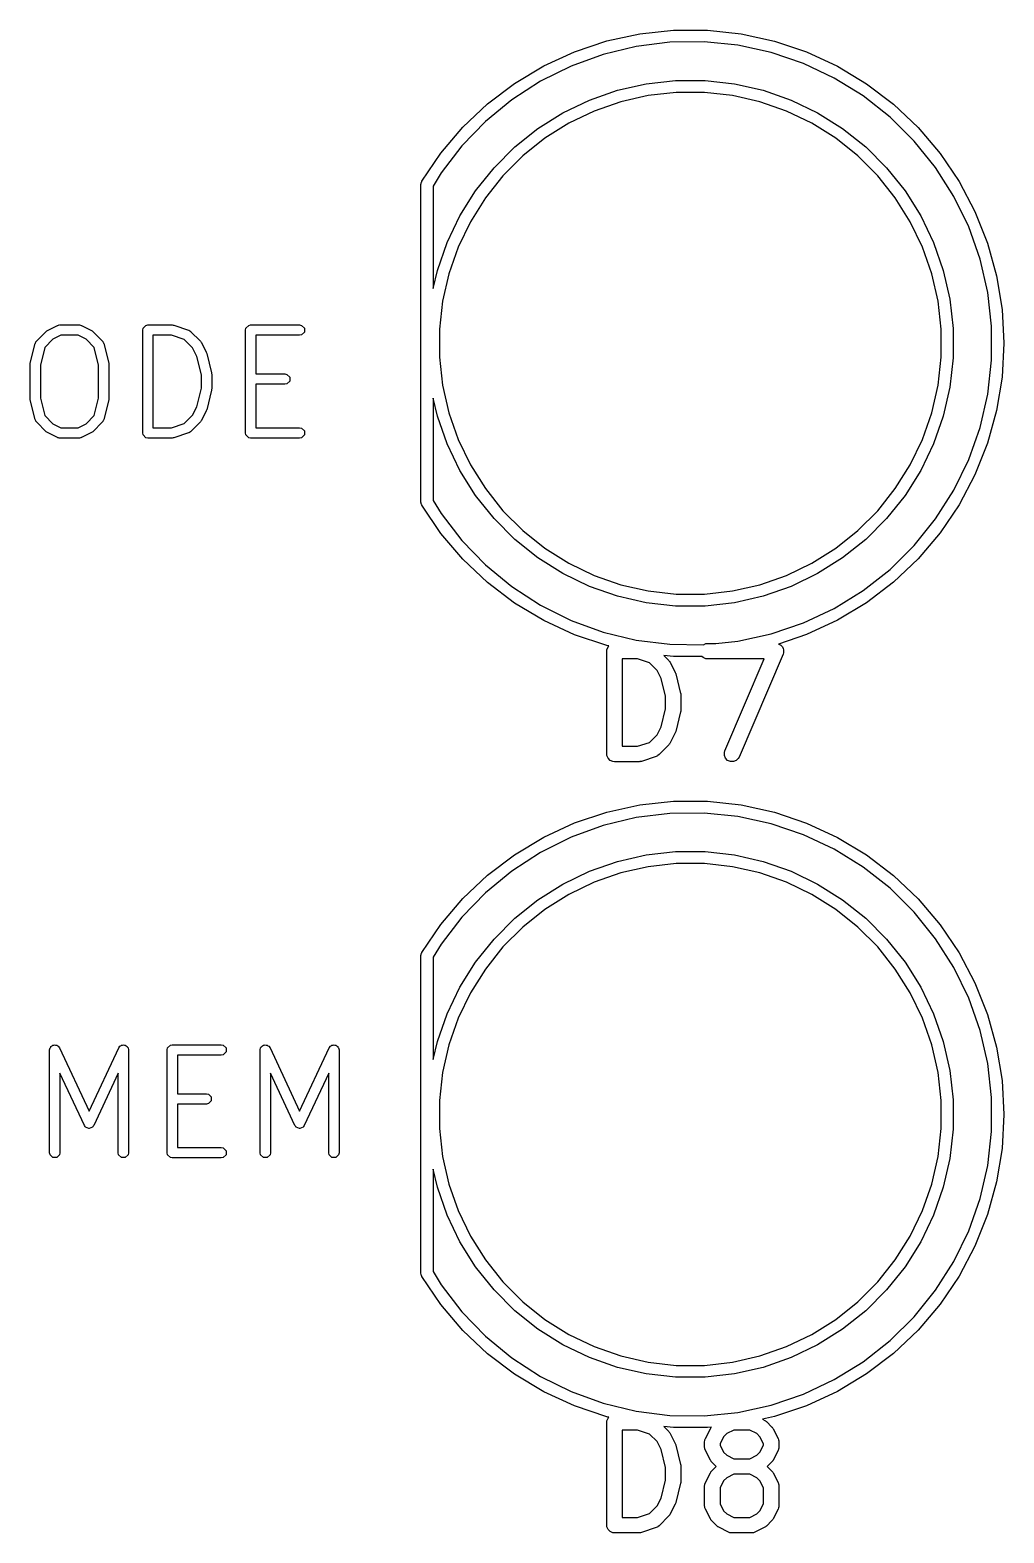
# Model space of a CAD drawing. Header units: millimetres. Extents: x 4 to 152, y 19 to 149.
# Drawn here: x 109.35 to 118.82, y 125.68 to 140.3 of the extents above; entities that cross this region are included whole.
import ezdxf

# ---------------------------------------------------------------- set-up
doc = ezdxf.new("R2010")
doc.units = ezdxf.units.MM
doc.layers.add('F.Silkscreen', color=41, linetype='CONTINUOUS', true_color=0xf2eda1)

msp = doc.modelspace()

# ---------------------------------------------------------------- linework, layer by layer
at = {"layer": 'F.Silkscreen', "linetype": 'CONTINUOUS'}
for p, q in [((114.643837, 140.084477), (114.956741, 140.189577)), ((114.956741, 140.189577), (115.279169, 140.260247)), ((115.57213, 140.177939), (115.243284, 140.136962)), ((115.279169, 140.260247), (115.607347, 140.29566)), ((115.9035, 140.181579), (115.57213, 140.177939)), ((115.607347, 140.29566), (115.93743, 140.295401)), ((116.233167, 140.147836), (115.9035, 140.181579)), ((115.93743, 140.295401), (116.265551, 140.259473)), ((116.265551, 140.259473), (116.587869, 140.188297)), ((116.587869, 140.188297), (116.900607, 140.082707)), ((114.344124, 139.946178), (114.643837, 140.084477)), ((114.921154, 140.05917), (114.609849, 139.945557)), ((115.243284, 140.136962), (114.921154, 140.05917)), ((116.556928, 140.07714), (116.233167, 140.147836)), ((116.870654, 139.970393), (116.556928, 140.07714)), ((116.900607, 140.082707), (117.200103, 139.943939)), ((114.061111, 139.776301), (114.344124, 139.946178)), ((114.609849, 139.945557), (114.313338, 139.79757)), ((117.170345, 139.828956), (116.870654, 139.970393)), ((117.200103, 139.943939), (117.482849, 139.773618)), ((113.798113, 139.576835), (114.061111, 139.776301)), ((114.313338, 139.79757), (114.035402, 139.617097)), ((115.061301, 139.709948), (115.341184, 139.77383)), ((115.341184, 139.77383), (115.62646, 139.805973)), ((115.62646, 139.805973), (115.91354, 139.805973)), ((115.91354, 139.805973), (116.198816, 139.77383)), ((116.198816, 139.77383), (116.478699, 139.709948)), ((117.452179, 139.654632), (117.170345, 139.828956)), ((117.482849, 139.773618), (117.745534, 139.57374)), ((114.035402, 139.617097), (113.779585, 139.406438)), ((114.53168, 139.490572), (114.79033, 139.615132)), ((114.79033, 139.615132), (115.061301, 139.709948)), ((115.093457, 139.598333), (114.834781, 139.507818)), ((115.360641, 139.659316), (115.093457, 139.598333)), ((115.632973, 139.69), (115.360641, 139.659316)), ((115.907027, 139.69), (115.632973, 139.69)), ((116.179359, 139.659316), (115.907027, 139.69)), ((116.446543, 139.598333), (116.179359, 139.659316)), ((116.705219, 139.507818), (116.446543, 139.598333)), ((116.478699, 139.709948), (116.74967, 139.615132)), ((116.74967, 139.615132), (117.00832, 139.490572)), ((117.712561, 139.449644), (117.452179, 139.654632)), ((113.558211, 139.350116), (113.798113, 139.576835)), ((114.288601, 139.337836), (114.53168, 139.490572)), ((114.834781, 139.507818), (114.587866, 139.38891)), ((116.952134, 139.38891), (116.705219, 139.507818)), ((117.00832, 139.490572), (117.251399, 139.337836)), ((117.948173, 139.216607), (117.712561, 139.449644)), ((117.745534, 139.57374), (117.98508, 139.346645)), ((113.344214, 139.0988), (113.558211, 139.350116)), ((113.779585, 139.406438), (113.54915, 139.168281)), ((114.064153, 139.158844), (114.288601, 139.337836)), ((114.587866, 139.38891), (114.355817, 139.243104)), ((117.184183, 139.243104), (116.952134, 139.38891)), ((117.251399, 139.337836), (117.475847, 139.158844)), ((117.98508, 139.346645), (118.198683, 139.094993)), ((113.54915, 139.168281), (113.347035, 138.905663)), ((113.861156, 138.955847), (114.064153, 139.158844)), ((114.355817, 139.243104), (114.141552, 139.072234)), ((117.398448, 139.072234), (117.184183, 139.243104)), ((117.475847, 139.158844), (117.678844, 138.955847)), ((118.156008, 138.958492), (117.948173, 139.216607)), ((113.158629, 138.82583), (113.344214, 139.0988)), ((114.141552, 139.072234), (113.947766, 138.878448)), ((117.592234, 138.878448), (117.398448, 139.072234)), ((118.198683, 139.094993), (118.38384, 138.821733)), ((113.347035, 138.905663), (113.27, 138.778117)), ((113.682164, 138.731399), (113.861156, 138.955847)), ((113.947766, 138.878448), (113.776896, 138.664183)), ((117.763104, 138.664183), (117.592234, 138.878448)), ((117.678844, 138.955847), (117.857836, 138.731399)), ((118.333417, 138.67859), (118.156008, 138.958492)), ((113.15, 138.795), (113.154567, 138.817961)), ((113.15, 135.705), (113.15, 138.795)), ((113.154567, 138.817961), (113.157473, 138.820868)), ((113.157473, 138.820868), (113.158629, 138.82583)), ((113.27, 138.778117), (113.27, 137.783222)), ((113.529428, 138.48832), (113.682164, 138.731399)), ((117.857836, 138.731399), (118.010572, 138.48832)), ((118.38384, 138.821733), (118.538382, 138.530063)), ((113.776896, 138.664183), (113.63109, 138.432134)), ((117.90891, 138.432134), (117.763104, 138.664183)), ((118.478138, 138.380471), (118.333417, 138.67859)), ((113.404868, 138.22967), (113.529428, 138.48832)), ((113.63109, 138.432134), (113.512182, 138.185219)), ((118.027818, 138.185219), (117.90891, 138.432134)), ((118.010572, 138.48832), (118.135132, 138.22967)), ((118.538382, 138.530063), (118.6605, 138.223401)), ((118.588325, 138.067936), (118.478138, 138.380471)), ((113.310052, 137.958699), (113.404868, 138.22967)), ((113.512182, 138.185219), (113.421667, 137.926543)), ((118.118333, 137.926543), (118.027818, 138.185219)), ((118.135132, 138.22967), (118.229948, 137.958699)), ((118.6605, 138.223401), (118.748764, 137.905338)), ((118.662573, 137.744971), (118.588325, 138.067936)), ((113.27, 137.783222), (113.310052, 137.958699)), ((113.421667, 137.926543), (113.360684, 137.659359)), ((118.179316, 137.659359), (118.118333, 137.926543)), ((118.229948, 137.958699), (118.29383, 137.678816)), ((118.748764, 137.905338), (118.802139, 137.579599)), ((118.29383, 137.678816), (118.325973, 137.39354)), ((118.699936, 137.415695), (118.662573, 137.744971)), ((113.360684, 137.659359), (113.33, 137.387027)), ((118.21, 137.387027), (118.179316, 137.659359)), ((118.802139, 137.579599), (118.82, 137.25)), ((109.519618, 137.374683), (109.614856, 137.422302)), ((109.614856, 137.422302), (109.617271, 137.422964)), ((109.617271, 137.422964), (109.618083, 137.423775)), ((109.618083, 137.423775), (109.625944, 137.425339)), ((109.625944, 137.425339), (109.633672, 137.427455)), ((109.633672, 137.427455), (109.63476, 137.427093)), ((109.63476, 137.427093), (109.637217, 137.427581)), ((109.637217, 137.427581), (109.827693, 137.427581)), ((109.827693, 137.427581), (109.830149, 137.427093)), ((109.830149, 137.427093), (109.831238, 137.427455)), ((109.831238, 137.427455), (109.838965, 137.425339)), ((109.838965, 137.425339), (109.846827, 137.423775)), ((109.846827, 137.423775), (109.847638, 137.422964)), ((109.847638, 137.422964), (109.850054, 137.422302)), ((109.850054, 137.422302), (109.945291, 137.374684)), ((110.44436, 137.377581), (110.448166, 137.396715)), ((110.448166, 137.396715), (110.475226, 137.423775)), ((110.475226, 137.423775), (110.49436, 137.427581)), ((110.49436, 137.427581), (110.732455, 137.427581)), ((110.732455, 137.427581), (110.740317, 137.426018)), ((110.740317, 137.426018), (110.748266, 137.425015)), ((110.748266, 137.425015), (110.891123, 137.377396)), ((111.44436, 137.377581), (111.448166, 137.396715)), ((111.448166, 137.396715), (111.475226, 137.423775)), ((111.475226, 137.423775), (111.49436, 137.427581)), ((111.49436, 137.427581), (111.97055, 137.427581)), ((111.97055, 137.427581), (111.989684, 137.423775)), ((111.989684, 137.423775), (112.016744, 137.396715)), ((112.016744, 137.396715), (112.016744, 137.358447)), ((113.33, 137.387027), (113.33, 137.112973)), ((118.21, 137.112973), (118.21, 137.387027)), ((118.325973, 137.39354), (118.325973, 137.10646)), ((118.7, 137.25), (118.699936, 137.415695)), ((109.350615, 137.056375), (109.398234, 137.246851)), ((109.398234, 137.246851), (109.400547, 137.251748)), ((109.400547, 137.253858), (109.40395, 137.258952)), ((109.400547, 137.251748), (109.400547, 137.253858)), ((109.40395, 137.258952), (109.406567, 137.26449)), ((109.406567, 137.26449), (109.408377, 137.265577)), ((109.408377, 137.265577), (109.411386, 137.270079)), ((109.411386, 137.270079), (109.506624, 137.365317)), ((109.571595, 137.288869), (109.491889, 137.209163)), ((109.506624, 137.365317), (109.513283, 137.369768)), ((109.513283, 137.369768), (109.519618, 137.374683)), ((109.649021, 137.327581), (109.571595, 137.288869)), ((109.81589, 137.327581), (109.649021, 137.327581)), ((109.893314, 137.288869), (109.81589, 137.327581)), ((109.97302, 137.209163), (109.893314, 137.288869)), ((109.945291, 137.374684), (109.951624, 137.369769)), ((109.951624, 137.369769), (109.958286, 137.365317)), ((109.958286, 137.365317), (110.053524, 137.270079)), ((110.053524, 137.270079), (110.056532, 137.265577)), ((110.056532, 137.265577), (110.058343, 137.26449)), ((110.058343, 137.26449), (110.060959, 137.258952)), ((110.060959, 137.258952), (110.064363, 137.253858)), ((110.064363, 137.253858), (110.064363, 137.251748)), ((110.064363, 137.251748), (110.066676, 137.246851)), ((110.066676, 137.246851), (110.114295, 137.056375)), ((110.44436, 136.377581), (110.44436, 137.377581)), ((110.724342, 137.327581), (110.54436, 137.327581)), ((110.54436, 137.327581), (110.54436, 136.427581)), ((110.848303, 137.286261), (110.724342, 137.327581)), ((110.929456, 137.205108), (110.848303, 137.286261)), ((110.891123, 137.377396), (110.893298, 137.376156)), ((110.893298, 137.376156), (110.894446, 137.376156)), ((110.894446, 137.376156), (110.90111, 137.371703)), ((110.90111, 137.371703), (110.908071, 137.367735)), ((110.908071, 137.367735), (110.908584, 137.366709)), ((110.908584, 137.366709), (110.910667, 137.365317)), ((110.910667, 137.365317), (111.005905, 137.270079)), ((111.005905, 137.270079), (111.010355, 137.26342)), ((111.010355, 137.26342), (111.015271, 137.257085)), ((111.015271, 137.257085), (111.06289, 137.161847)), ((111.44436, 136.377581), (111.44436, 137.377581)), ((111.97055, 137.327581), (111.54436, 137.327581)), ((111.54436, 137.327581), (111.54436, 136.951391)), ((111.989684, 137.331387), (111.97055, 137.327581)), ((112.016744, 137.358447), (111.989684, 137.331387)), ((118.699936, 137.084305), (118.7, 137.25)), ((118.82, 137.25), (118.802139, 136.920401)), ((109.491889, 137.209163), (109.449122, 137.038093)), ((110.015788, 137.038093), (109.97302, 137.209163)), ((110.970993, 137.122034), (110.929456, 137.205108)), ((111.015788, 136.942855), (110.970993, 137.122034)), ((111.06289, 137.161847), (111.064336, 137.156566)), ((111.064336, 137.156566), (111.066676, 137.151613)), ((111.066676, 137.151613), (111.114295, 136.961137)), ((113.33, 137.112973), (113.360684, 136.840641)), ((118.179316, 136.840641), (118.21, 137.112973)), ((118.325973, 137.10646), (118.29383, 136.821184)), ((109.349122, 137.044248), (109.350317, 137.050258)), ((109.349122, 136.710915), (109.349122, 137.044248)), ((109.350317, 137.050258), (109.350615, 137.056375)), ((109.449122, 137.038093), (109.449122, 136.71707)), ((110.015788, 136.71707), (110.015788, 137.038093)), ((110.114295, 137.056375), (110.114592, 137.050258)), ((110.114592, 137.050258), (110.115788, 137.044248)), ((110.115788, 137.044248), (110.115788, 136.710915)), ((111.114295, 136.961137), (111.114592, 136.95502)), ((111.114592, 136.95502), (111.115788, 136.94901)), ((111.115788, 136.94901), (111.115788, 136.806153)), ((111.54436, 136.951391), (111.827693, 136.951391)), ((111.827693, 136.951391), (111.846827, 136.947585)), ((111.846827, 136.947585), (111.873887, 136.920525)), ((118.662573, 136.755029), (118.699936, 137.084305)), ((110.970993, 136.63313), (111.015788, 136.812308)), ((111.015788, 136.812308), (111.015788, 136.942855)), ((111.115788, 136.806153), (111.114592, 136.800144)), ((111.827693, 136.851391), (111.54436, 136.851391)), ((111.54436, 136.851391), (111.54436, 136.427581)), ((111.846827, 136.855197), (111.827693, 136.851391)), ((111.873887, 136.882257), (111.846827, 136.855197)), ((111.873887, 136.920525), (111.873887, 136.882257)), ((113.360684, 136.840641), (113.421667, 136.573457)), ((118.118333, 136.573457), (118.179316, 136.840641)), ((118.29383, 136.821184), (118.229948, 136.541301)), ((118.802139, 136.920401), (118.748764, 136.594662)), ((109.350317, 136.704906), (109.349122, 136.710915)), ((109.350615, 136.698788), (109.350317, 136.704906)), ((109.398234, 136.508312), (109.350615, 136.698788)), ((109.449122, 136.71707), (109.491889, 136.546002)), ((109.97302, 136.546001), (110.015788, 136.71707)), ((110.114295, 136.698788), (110.066676, 136.508312)), ((110.114592, 136.704906), (110.114295, 136.698788)), ((110.115788, 136.710915), (110.114592, 136.704906)), ((111.114295, 136.794026), (111.066676, 136.60355)), ((111.114592, 136.800144), (111.114295, 136.794026)), ((113.310052, 136.541301), (113.27, 136.716779)), ((113.27, 136.716779), (113.27, 135.721884)), ((118.588325, 136.432064), (118.662573, 136.755029)), ((109.491889, 136.546002), (109.571598, 136.466293)), ((109.893312, 136.466292), (109.97302, 136.546001)), ((110.848302, 136.468902), (110.929456, 136.550056)), ((110.929456, 136.550056), (110.970993, 136.63313)), ((111.06289, 136.593316), (111.015271, 136.498078)), ((111.064336, 136.598598), (111.06289, 136.593316)), ((111.066676, 136.60355), (111.064336, 136.598598)), ((113.404868, 136.27033), (113.310052, 136.541301)), ((113.421667, 136.573457), (113.512182, 136.314781)), ((118.027818, 136.314781), (118.118333, 136.573457)), ((118.229948, 136.541301), (118.135132, 136.27033)), ((118.748764, 136.594662), (118.6605, 136.276599)), ((109.400547, 136.503416), (109.398234, 136.508312)), ((109.400547, 136.501305), (109.400547, 136.503416)), ((109.403951, 136.49621), (109.400547, 136.501305)), ((109.406567, 136.490673), (109.403951, 136.49621)), ((109.408375, 136.489588), (109.406567, 136.490673)), ((109.411385, 136.485084), (109.408375, 136.489588)), ((109.506624, 136.389845), (109.411385, 136.485084)), ((109.513283, 136.385395), (109.506624, 136.389845)), ((109.519618, 136.380479), (109.513283, 136.385395)), ((109.614856, 136.33286), (109.519618, 136.380479)), ((109.571598, 136.466293), (109.649021, 136.427581)), ((109.649021, 136.427581), (109.81589, 136.427581)), ((109.81589, 136.427581), (109.893312, 136.466292)), ((109.945291, 136.380478), (109.850054, 136.33286)), ((109.951618, 136.385389), (109.945291, 136.380478)), ((109.958287, 136.389845), (109.951618, 136.385389)), ((110.053525, 136.485084), (109.958287, 136.389845)), ((110.056534, 136.489588), (110.053525, 136.485084)), ((110.058343, 136.490673), (110.056534, 136.489588)), ((110.060958, 136.49621), (110.058343, 136.490673)), ((110.064363, 136.501305), (110.060958, 136.49621)), ((110.066676, 136.508312), (110.064363, 136.503416)), ((110.064363, 136.503416), (110.064363, 136.501305)), ((110.448166, 136.358447), (110.44436, 136.377581)), ((110.54436, 136.427581), (110.724342, 136.427581)), ((110.724342, 136.427581), (110.848302, 136.468902)), ((110.891123, 136.377766), (110.748266, 136.330147)), ((110.893298, 136.379006), (110.891123, 136.377766)), ((110.894447, 136.379006), (110.893298, 136.379006)), ((110.901117, 136.383464), (110.894447, 136.379006)), ((110.908071, 136.387427), (110.901117, 136.383464)), ((110.908583, 136.388453), (110.908071, 136.387427)), ((110.910668, 136.389845), (110.908583, 136.388453)), ((111.005906, 136.485084), (110.910668, 136.389845)), ((111.010359, 136.49175), (111.005906, 136.485084)), ((111.015271, 136.498078), (111.010359, 136.49175)), ((111.448166, 136.358447), (111.44436, 136.377581)), ((111.54436, 136.427581), (111.97055, 136.427581)), ((111.97055, 136.427581), (111.989684, 136.423775)), ((111.989684, 136.423775), (112.016744, 136.396715)), ((112.016744, 136.396715), (112.016744, 136.358447)), ((118.478138, 136.119529), (118.588325, 136.432064)), ((109.617271, 136.332199), (109.614856, 136.33286)), ((109.618083, 136.331387), (109.617271, 136.332199)), ((109.625944, 136.329824), (109.618083, 136.331387)), ((109.633672, 136.327707), (109.625944, 136.329824)), ((109.63476, 136.32807), (109.633672, 136.327707)), ((109.637217, 136.327581), (109.63476, 136.32807)), ((109.827693, 136.327581), (109.637217, 136.327581)), ((109.830149, 136.32807), (109.827693, 136.327581)), ((109.831238, 136.327707), (109.830149, 136.32807)), ((109.838965, 136.329824), (109.831238, 136.327707)), ((109.846827, 136.331387), (109.838965, 136.329824)), ((109.847638, 136.332199), (109.846827, 136.331387)), ((109.850054, 136.33286), (109.847638, 136.332199)), ((110.475226, 136.331387), (110.448166, 136.358447)), ((110.49436, 136.327581), (110.475226, 136.331387)), ((110.732455, 136.327581), (110.49436, 136.327581)), ((110.740317, 136.329145), (110.732455, 136.327581)), ((110.748266, 136.330147), (110.740317, 136.329145)), ((111.475226, 136.331387), (111.448166, 136.358447)), ((111.49436, 136.327581), (111.475226, 136.331387)), ((111.97055, 136.327581), (111.49436, 136.327581)), ((111.989684, 136.331387), (111.97055, 136.327581)), ((112.016744, 136.358447), (111.989684, 136.331387)), ((113.529428, 136.01168), (113.404868, 136.27033)), ((113.512182, 136.314781), (113.63109, 136.067866)), ((117.90891, 136.067866), (118.027818, 136.314781)), ((118.135132, 136.27033), (118.010572, 136.01168)), ((118.6605, 136.276599), (118.538382, 135.969937)), ((118.333417, 135.82141), (118.478138, 136.119529)), ((113.682164, 135.768601), (113.529428, 136.01168)), ((113.63109, 136.067866), (113.776896, 135.835817)), ((117.763104, 135.835817), (117.90891, 136.067866)), ((118.010572, 136.01168), (117.857836, 135.768601)), ((118.538382, 135.969937), (118.38384, 135.678267)), ((113.776896, 135.835817), (113.947766, 135.621552)), ((117.592234, 135.621552), (117.763104, 135.835817)), ((118.156008, 135.541508), (118.333417, 135.82141)), ((113.154567, 135.682039), (113.15, 135.705)), ((113.157473, 135.679133), (113.154567, 135.682039)), ((113.158629, 135.67417), (113.157473, 135.679133)), ((113.344214, 135.4012), (113.158629, 135.67417)), ((113.27, 135.721884), (113.347035, 135.594337)), ((113.861156, 135.544153), (113.682164, 135.768601)), ((117.857836, 135.768601), (117.678844, 135.544153)), ((118.38384, 135.678267), (118.198683, 135.405007)), ((113.347035, 135.594337), (113.54915, 135.331719)), ((114.064153, 135.341156), (113.861156, 135.544153)), ((113.947766, 135.621552), (114.141552, 135.427766)), ((117.398448, 135.427766), (117.592234, 135.621552)), ((117.678844, 135.544153), (117.475847, 135.341156)), ((117.948173, 135.283393), (118.156008, 135.541508)), ((113.558211, 135.149884), (113.344214, 135.4012)), ((114.288601, 135.162164), (114.064153, 135.341156)), ((114.141552, 135.427766), (114.355817, 135.256896)), ((117.184183, 135.256896), (117.398448, 135.427766)), ((117.475847, 135.341156), (117.251399, 135.162164)), ((118.198683, 135.405007), (117.98508, 135.153355)), ((113.54915, 135.331719), (113.779585, 135.093562)), ((114.355817, 135.256896), (114.587866, 135.11109)), ((116.952134, 135.11109), (117.184183, 135.256896)), ((117.712561, 135.050356), (117.948173, 135.283393)), ((113.798113, 134.923165), (113.558211, 135.149884)), ((113.779585, 135.093562), (114.035402, 134.882903)), ((114.53168, 135.009428), (114.288601, 135.162164)), ((114.587866, 135.11109), (114.834781, 134.992182)), ((116.705219, 134.992182), (116.952134, 135.11109)), ((117.251399, 135.162164), (117.00832, 135.009428)), ((117.452179, 134.845368), (117.712561, 135.050356)), ((117.98508, 135.153355), (117.745534, 134.92626)), ((114.061111, 134.723699), (113.798113, 134.923165)), ((114.79033, 134.884868), (114.53168, 135.009428)), ((114.834781, 134.992182), (115.093457, 134.901667)), ((115.093457, 134.901667), (115.360641, 134.840684)), ((116.179359, 134.840684), (116.446543, 134.901667)), ((116.446543, 134.901667), (116.705219, 134.992182)), ((117.00832, 135.009428), (116.74967, 134.884868)), ((117.745534, 134.92626), (117.482849, 134.726382)), ((114.035402, 134.882903), (114.313338, 134.70243)), ((115.061301, 134.790052), (114.79033, 134.884868)), ((115.341184, 134.72617), (115.061301, 134.790052)), ((115.360641, 134.840684), (115.632973, 134.81)), ((115.632973, 134.81), (115.907027, 134.81)), ((115.907027, 134.81), (116.179359, 134.840684)), ((116.478699, 134.790052), (116.198816, 134.72617)), ((116.74967, 134.884868), (116.478699, 134.790052)), ((117.170345, 134.671044), (117.452179, 134.845368)), ((114.344124, 134.553822), (114.061111, 134.723699)), ((114.313338, 134.70243), (114.609849, 134.554443)), ((115.62646, 134.694027), (115.341184, 134.72617)), ((115.91354, 134.694027), (115.62646, 134.694027)), ((116.198816, 134.72617), (115.91354, 134.694027)), ((116.870654, 134.529607), (117.170345, 134.671044)), ((117.482849, 134.726382), (117.200103, 134.556061)), ((114.643837, 134.415523), (114.344124, 134.553822)), ((114.609849, 134.554443), (114.921154, 134.44083)), ((116.556928, 134.42286), (116.870654, 134.529607)), ((117.200103, 134.556061), (116.900607, 134.417293)), ((114.956741, 134.310423), (114.643837, 134.415523)), ((114.921154, 134.44083), (115.243284, 134.363038)), ((115.243284, 134.363038), (115.57213, 134.322061)), ((115.57213, 134.322061), (115.897288, 134.31849)), ((115.897288, 134.31849), (115.922035, 134.32874)), ((115.922035, 134.32874), (115.936667, 134.330181)), ((115.936667, 134.330181), (116.018394, 134.330181)), ((116.018394, 134.330181), (116.233167, 134.352164)), ((116.233167, 134.352164), (116.556928, 134.42286)), ((116.900607, 134.417293), (116.627199, 134.324983)), ((116.627199, 134.324983), (116.631866, 134.322982)), ((116.631866, 134.322982), (116.645001, 134.317541)), ((116.645001, 134.317541), (116.64533, 134.317212)), ((116.64533, 134.317212), (116.645758, 134.317028)), ((116.645758, 134.317028), (116.655653, 134.306889)), ((114.978376, 134.305681), (114.956741, 134.310423)), ((114.956905, 134.255181), (114.958346, 134.269813)), ((114.956905, 133.255181), (114.956905, 134.255181)), ((114.958346, 134.269813), (114.969545, 134.296849)), ((114.969545, 134.296849), (114.978376, 134.305681)), ((115.25783, 134.180181), (115.106905, 134.180181)), ((115.106905, 134.180181), (115.106905, 133.330181)), ((115.372343, 134.14201), (115.25783, 134.180181)), ((115.607347, 134.20434), (115.511838, 134.214647)), ((115.511838, 134.214647), (115.561128, 134.165357)), ((115.883263, 134.204557), (115.607347, 134.20434)), ((115.894999, 134.192821), (115.883263, 134.204557)), ((115.922035, 134.181622), (115.894999, 134.192821)), ((115.936667, 134.180181), (115.922035, 134.181622)), ((116.489592, 134.180181), (115.936667, 134.180181)), ((116.105826, 133.284725), (116.489592, 134.180181)), ((116.672269, 134.225637), (116.243698, 133.225637)), ((116.655653, 134.306889), (116.665693, 134.296849)), ((116.665693, 134.296849), (116.665871, 134.296419)), ((116.665871, 134.296419), (116.666197, 134.296085)), ((116.666197, 134.296085), (116.67147, 134.282903)), ((116.67147, 134.282903), (116.676892, 134.269813)), ((116.676708, 134.239653), (116.672269, 134.225637)), ((116.676713, 134.240119), (116.676708, 134.239653)), ((116.676892, 134.240549), (116.676713, 134.240119)), ((116.676892, 134.269813), (116.676892, 134.269348)), ((116.676892, 134.269348), (116.677065, 134.268915)), ((116.677065, 134.268915), (116.676892, 134.254735)), ((116.676892, 134.254735), (116.676892, 134.240549)), ((115.446456, 134.067897), (115.372343, 134.14201)), ((115.484949, 133.99091), (115.446456, 134.067897)), ((115.561128, 134.165357), (115.565848, 134.159607)), ((115.565848, 134.159607), (115.567345, 134.158308)), ((115.567345, 134.158308), (115.568764, 134.156054)), ((115.568764, 134.156054), (115.570456, 134.153992)), ((115.570456, 134.153992), (115.571214, 134.15216)), ((115.571214, 134.15216), (115.575177, 134.145865)), ((115.575177, 134.145865), (115.622796, 134.050627)), ((115.622796, 134.050627), (115.623205, 134.049558)), ((115.623205, 134.049558), (115.623528, 134.049122)), ((115.623528, 134.049122), (115.62572, 134.042986)), ((115.62572, 134.042986), (115.628051, 134.036896)), ((115.628051, 134.036896), (115.628089, 134.036356)), ((115.628089, 134.036356), (115.628475, 134.035276)), ((115.628475, 134.035276), (115.676094, 133.8448)), ((115.528333, 133.817376), (115.484949, 133.99091)), ((115.528333, 133.692987), (115.528333, 133.817376)), ((115.676094, 133.8448), (115.676469, 133.842264)), ((115.676469, 133.842264), (115.676892, 133.841242)), ((115.676892, 133.841242), (115.677434, 133.83573)), ((115.677434, 133.83573), (115.678244, 133.830256)), ((115.678244, 133.830256), (115.678081, 133.829164)), ((115.678081, 133.829164), (115.678333, 133.82661)), ((115.678333, 133.82661), (115.678333, 133.683753)), ((115.484949, 133.519453), (115.528333, 133.692987)), ((115.676094, 133.665563), (115.628475, 133.475087)), ((115.676469, 133.6681), (115.676094, 133.665563)), ((115.676892, 133.669121), (115.676469, 133.6681)), ((115.677434, 133.674634), (115.676892, 133.669121)), ((115.678244, 133.680107), (115.677434, 133.674634)), ((115.678333, 133.683753), (115.678081, 133.6812)), ((115.678081, 133.6812), (115.678244, 133.680107)), ((115.372343, 133.368353), (115.446455, 133.442466)), ((115.446455, 133.442466), (115.484949, 133.519453)), ((115.622796, 133.459736), (115.575177, 133.364498)), ((115.623205, 133.460806), (115.622796, 133.459736)), ((115.623528, 133.461241), (115.623205, 133.460806)), ((115.62572, 133.467378), (115.623528, 133.461241)), ((115.628051, 133.473467), (115.62572, 133.467378)), ((115.628089, 133.474008), (115.628051, 133.473467)), ((115.628475, 133.475087), (115.628089, 133.474008)), ((115.106905, 133.330181), (115.25783, 133.330181)), ((115.25783, 133.330181), (115.372343, 133.368353)), ((115.561129, 133.345007), (115.46589, 133.249767)), ((115.565846, 133.350756), (115.561129, 133.345007)), ((115.567345, 133.352055), (115.565846, 133.350756)), ((115.568766, 133.354314), (115.567345, 133.352055)), ((115.570456, 133.356372), (115.568766, 133.354314)), ((115.571213, 133.358202), (115.570456, 133.356372)), ((115.575177, 133.364498), (115.571213, 133.358202)), ((114.958346, 133.240549), (114.956905, 133.255181)), ((114.969545, 133.213513), (114.958346, 133.240549)), ((114.990237, 133.192821), (114.969545, 133.213513)), ((115.017273, 133.181622), (114.990237, 133.192821)), ((115.031905, 133.180181), (115.017273, 133.181622)), ((115.27, 133.180181), (115.031905, 133.180181)), ((115.277405, 133.180911), (115.27, 133.180181)), ((115.27938, 133.18077), (115.277405, 133.180911)), ((115.281977, 133.181361), (115.27938, 133.18077)), ((115.284632, 133.181622), (115.281977, 133.181361)), ((115.286463, 133.182381), (115.284632, 133.181622)), ((115.293717, 133.18403), (115.286463, 133.182381)), ((115.436574, 133.231649), (115.293717, 133.18403)), ((115.449999, 133.237643), (115.436574, 133.231649)), ((115.452034, 133.239409), (115.449999, 133.237643)), ((115.454525, 133.24044), (115.452034, 133.239409)), ((115.46589, 133.249767), (115.454525, 133.24044)), ((116.10103, 133.241447), (116.101387, 133.270708)), ((116.111898, 133.214277), (116.10103, 133.241447)), ((116.101387, 133.270708), (116.105826, 133.284725)), ((116.132337, 133.193333), (116.111898, 133.214277)), ((116.159235, 133.181806), (116.132337, 133.193333)), ((116.188496, 133.181449), (116.159235, 133.181806)), ((116.215666, 133.192317), (116.188496, 133.181449)), ((116.23661, 133.212756), (116.215666, 133.192317)), ((116.243698, 133.225637), (116.23661, 133.212756)), ((114.956741, 132.689577), (115.279169, 132.760247)), ((115.279169, 132.760247), (115.607347, 132.79566)), ((115.607347, 132.79566), (115.93743, 132.795401)), ((115.93743, 132.795401), (116.265551, 132.759473)), ((116.265551, 132.759473), (116.587869, 132.688297)), ((114.344124, 132.446178), (114.643837, 132.584477)), ((114.643837, 132.584477), (114.956741, 132.689577)), ((115.243284, 132.636962), (114.921154, 132.55917)), ((115.57213, 132.677939), (115.243284, 132.636962)), ((115.9035, 132.681579), (115.57213, 132.677939)), ((116.233167, 132.647836), (115.9035, 132.681579)), ((116.556928, 132.57714), (116.233167, 132.647836)), ((116.870654, 132.470393), (116.556928, 132.57714)), ((116.587869, 132.688297), (116.900607, 132.582707)), ((116.900607, 132.582707), (117.200103, 132.443939)), ((114.061111, 132.276301), (114.344124, 132.446178)), ((114.609849, 132.445557), (114.313338, 132.29757)), ((114.921154, 132.55917), (114.609849, 132.445557)), ((117.170345, 132.328956), (116.870654, 132.470393)), ((117.200103, 132.443939), (117.482849, 132.273618)), ((113.798113, 132.076835), (114.061111, 132.276301)), ((114.313338, 132.29757), (114.035402, 132.117097)), ((115.061301, 132.209948), (115.341184, 132.27383)), ((115.341184, 132.27383), (115.62646, 132.305973)), ((115.62646, 132.305973), (115.91354, 132.305973)), ((115.91354, 132.305973), (116.198816, 132.27383)), ((116.198816, 132.27383), (116.478699, 132.209948)), ((117.452179, 132.154632), (117.170345, 132.328956)), ((117.482849, 132.273618), (117.745534, 132.07374)), ((114.79033, 132.115132), (115.061301, 132.209948)), ((115.360641, 132.159316), (115.093457, 132.098333)), ((115.632973, 132.19), (115.360641, 132.159316)), ((115.907027, 132.19), (115.632973, 132.19)), ((116.179359, 132.159316), (115.907027, 132.19)), ((116.446543, 132.098333), (116.179359, 132.159316)), ((116.478699, 132.209948), (116.74967, 132.115132)), ((117.712561, 131.949644), (117.452179, 132.154632)), ((113.558211, 131.850116), (113.798113, 132.076835)), ((114.035402, 132.117097), (113.779585, 131.906438)), ((114.288601, 131.837836), (114.53168, 131.990572)), ((114.53168, 131.990572), (114.79033, 132.115132)), ((114.834781, 132.007818), (114.587866, 131.88891)), ((115.093457, 132.098333), (114.834781, 132.007818)), ((116.705219, 132.007818), (116.446543, 132.098333)), ((116.952134, 131.88891), (116.705219, 132.007818)), ((116.74967, 132.115132), (117.00832, 131.990572)), ((117.00832, 131.990572), (117.251399, 131.837836)), ((117.745534, 132.07374), (117.98508, 131.846645)), ((113.344214, 131.5988), (113.558211, 131.850116)), ((113.779585, 131.906438), (113.54915, 131.668281)), ((114.064153, 131.658844), (114.288601, 131.837836)), ((114.587866, 131.88891), (114.355817, 131.743104)), ((117.184183, 131.743104), (116.952134, 131.88891)), ((117.251399, 131.837836), (117.475847, 131.658844)), ((117.948173, 131.716607), (117.712561, 131.949644)), ((117.98508, 131.846645), (118.198683, 131.594993)), ((114.355817, 131.743104), (114.141552, 131.572234)), ((117.398448, 131.572234), (117.184183, 131.743104)), ((118.156008, 131.458492), (117.948173, 131.716607)), ((113.158629, 131.32583), (113.344214, 131.5988)), ((113.54915, 131.668281), (113.347035, 131.405663)), ((113.861156, 131.455847), (114.064153, 131.658844)), ((114.141552, 131.572234), (113.947766, 131.378448)), ((117.592234, 131.378448), (117.398448, 131.572234)), ((117.475847, 131.658844), (117.678844, 131.455847)), ((118.198683, 131.594993), (118.38384, 131.321733)), ((113.347035, 131.405663), (113.27, 131.278117)), ((113.682164, 131.231399), (113.861156, 131.455847)), ((117.678844, 131.455847), (117.857836, 131.231399)), ((118.333417, 131.17859), (118.156008, 131.458492)), ((113.15, 131.295), (113.154567, 131.317961)), ((113.15, 128.205), (113.15, 131.295)), ((113.154567, 131.317961), (113.157473, 131.320868)), ((113.157473, 131.320868), (113.158629, 131.32583)), ((113.27, 131.278117), (113.27, 130.283222)), ((113.947766, 131.378448), (113.776896, 131.164183)), ((117.763104, 131.164183), (117.592234, 131.378448)), ((118.38384, 131.321733), (118.538382, 131.030063)), ((113.529428, 130.98832), (113.682164, 131.231399)), ((113.776896, 131.164183), (113.63109, 130.932134)), ((117.90891, 130.932134), (117.763104, 131.164183)), ((117.857836, 131.231399), (118.010572, 130.98832)), ((118.478138, 130.880471), (118.333417, 131.17859)), ((113.404868, 130.72967), (113.529428, 130.98832)), ((118.010572, 130.98832), (118.135132, 130.72967)), ((118.538382, 131.030063), (118.6605, 130.723401)), ((113.63109, 130.932134), (113.512182, 130.685219)), ((118.027818, 130.685219), (117.90891, 130.932134)), ((118.588325, 130.567936), (118.478138, 130.880471)), ((113.310052, 130.458699), (113.404868, 130.72967)), ((113.512182, 130.685219), (113.421667, 130.426543)), ((118.118333, 130.426543), (118.027818, 130.685219)), ((118.135132, 130.72967), (118.229948, 130.458699)), ((118.6605, 130.723401), (118.748764, 130.405338)), ((118.662573, 130.244971), (118.588325, 130.567936)), ((109.539599, 130.377581), (109.543405, 130.396715)), ((109.539599, 129.377581), (109.539599, 130.377581)), ((109.543405, 130.396715), (109.549687, 130.402998)), ((109.549687, 130.402998), (109.552725, 130.41135)), ((109.552725, 130.41135), (109.56269, 130.416001)), ((109.56269, 130.416001), (109.570465, 130.423775)), ((109.570465, 130.423775), (109.57935, 130.423775)), ((109.57935, 130.423775), (109.587403, 130.427533)), ((109.587403, 130.427533), (109.597738, 130.423775)), ((109.597738, 130.423775), (109.608733, 130.423775)), ((109.608733, 130.423775), (109.615015, 130.417493)), ((109.615015, 130.417493), (109.623368, 130.414455)), ((109.623368, 130.414455), (109.634908, 130.398725)), ((109.634908, 130.398725), (109.922931, 129.781531)), ((109.922931, 129.781531), (110.210956, 130.398726)), ((110.210956, 130.398726), (110.222496, 130.414455)), ((110.222496, 130.414455), (110.230848, 130.417493)), ((110.230848, 130.417493), (110.237131, 130.423775)), ((110.237131, 130.423775), (110.248126, 130.423775)), ((110.248126, 130.423775), (110.258461, 130.427533)), ((110.258461, 130.427533), (110.266514, 130.423775)), ((110.266514, 130.423775), (110.275399, 130.423775)), ((110.275399, 130.423775), (110.283173, 130.416001)), ((110.283173, 130.416001), (110.293139, 130.41135)), ((110.293139, 130.41135), (110.296176, 130.402998)), ((110.296176, 130.402998), (110.302459, 130.396715)), ((110.302459, 130.396715), (110.306265, 130.377581)), ((110.306265, 130.377581), (110.306265, 129.377581)), ((110.682456, 130.377581), (110.686262, 130.396715)), ((110.682456, 129.377581), (110.682456, 130.377581)), ((110.686262, 130.396715), (110.713322, 130.423775)), ((110.713322, 130.423775), (110.732456, 130.427581)), ((110.732456, 130.427581), (111.208646, 130.427581)), ((111.208646, 130.427581), (111.22778, 130.423775)), ((111.22778, 130.423775), (111.25484, 130.396715)), ((111.25484, 130.396715), (111.25484, 130.358447)), ((111.587218, 130.377581), (111.591024, 130.396715)), ((111.587218, 129.377581), (111.587218, 130.377581)), ((111.591024, 130.396715), (111.597306, 130.402998)), ((111.597306, 130.402998), (111.600344, 130.41135)), ((111.600344, 130.41135), (111.610309, 130.416001)), ((111.610309, 130.416001), (111.618084, 130.423775)), ((111.618084, 130.423775), (111.626969, 130.423775)), ((111.626969, 130.423775), (111.635022, 130.427533)), ((111.635022, 130.427533), (111.645357, 130.423775)), ((111.645357, 130.423775), (111.656352, 130.423775)), ((111.656352, 130.423775), (111.662634, 130.417493)), ((111.662634, 130.417493), (111.670987, 130.414455)), ((111.670987, 130.414455), (111.682527, 130.398725)), ((111.682527, 130.398725), (111.97055, 129.781531)), ((111.97055, 129.781531), (112.258575, 130.398726)), ((112.258575, 130.398726), (112.270115, 130.414455)), ((112.270115, 130.414455), (112.278467, 130.417493)), ((112.278467, 130.417493), (112.28475, 130.423775)), ((112.28475, 130.423775), (112.295745, 130.423775)), ((112.295745, 130.423775), (112.30608, 130.427533)), ((112.30608, 130.427533), (112.314133, 130.423775)), ((112.314133, 130.423775), (112.323018, 130.423775)), ((112.323018, 130.423775), (112.330792, 130.416001)), ((112.330792, 130.416001), (112.340758, 130.41135)), ((112.340758, 130.41135), (112.343795, 130.402998)), ((112.343795, 130.402998), (112.350078, 130.396715)), ((112.350078, 130.396715), (112.353884, 130.377581)), ((112.353884, 130.377581), (112.353884, 129.377581)), ((113.27, 130.283222), (113.310052, 130.458699)), ((113.421667, 130.426543), (113.360684, 130.159359)), ((118.179316, 130.159359), (118.118333, 130.426543)), ((118.229948, 130.458699), (118.29383, 130.178816)), ((118.748764, 130.405338), (118.802139, 130.079599)), ((111.208646, 130.327581), (110.782456, 130.327581)), ((110.782456, 130.327581), (110.782456, 129.951391)), ((111.22778, 130.331387), (111.208646, 130.327581)), ((111.25484, 130.358447), (111.22778, 130.331387)), ((118.699936, 129.915695), (118.662573, 130.244971)), ((109.877623, 129.642151), (109.639599, 130.152204)), ((109.639599, 130.152204), (109.639599, 129.377581)), ((110.206265, 130.152204), (109.968241, 129.642152)), ((110.206265, 129.377581), (110.206265, 130.152204)), ((111.925242, 129.642151), (111.687218, 130.152204)), ((111.687218, 130.152204), (111.687218, 129.377581)), ((112.253884, 130.152204), (112.01586, 129.642152)), ((112.253884, 129.377581), (112.253884, 130.152204)), ((113.360684, 130.159359), (113.33, 129.887027)), ((118.21, 129.887027), (118.179316, 130.159359)), ((118.29383, 130.178816), (118.325973, 129.89354)), ((118.802139, 130.079599), (118.82, 129.75)), ((110.782456, 129.951391), (111.065789, 129.951391)), ((111.065789, 129.951391), (111.084923, 129.947585)), ((111.084923, 129.947585), (111.111983, 129.920525)), ((111.065789, 129.851391), (110.782456, 129.851391)), ((110.782456, 129.851391), (110.782456, 129.427581)), ((111.084923, 129.855197), (111.065789, 129.851391)), ((111.111983, 129.882257), (111.084923, 129.855197)), ((111.111983, 129.920525), (111.111983, 129.882257)), ((113.33, 129.887027), (113.33, 129.612973)), ((118.21, 129.612973), (118.21, 129.887027)), ((118.325973, 129.89354), (118.325973, 129.60646)), ((118.7, 129.75), (118.699936, 129.915695)), ((109.885245, 129.631762), (109.877623, 129.642151)), ((109.968241, 129.642152), (109.960618, 129.631763)), ((111.932864, 129.631762), (111.925242, 129.642151)), ((112.01586, 129.642152), (112.008237, 129.631763)), ((118.699936, 129.584305), (118.7, 129.75)), ((118.82, 129.75), (118.802139, 129.420401)), ((109.886058, 129.629527), (109.885245, 129.631762)), ((109.887315, 129.628941), (109.886058, 129.629527)), ((109.889163, 129.626422), (109.887315, 129.628941)), ((109.905235, 129.620578), (109.889163, 129.626422)), ((109.920736, 129.613344), (109.905235, 129.620578)), ((109.922932, 129.614143), (109.920736, 129.613344)), ((109.925128, 129.613344), (109.922932, 129.614143)), ((109.940628, 129.620578), (109.925128, 129.613344)), ((109.956701, 129.626422), (109.940628, 129.620578)), ((109.958548, 129.628941), (109.956701, 129.626422)), ((109.959806, 129.629527), (109.958548, 129.628941)), ((109.960618, 129.631763), (109.959806, 129.629527)), ((111.933677, 129.629527), (111.932864, 129.631762)), ((111.934934, 129.628941), (111.933677, 129.629527)), ((111.936782, 129.626422), (111.934934, 129.628941)), ((111.952854, 129.620578), (111.936782, 129.626422)), ((111.968355, 129.613344), (111.952854, 129.620578)), ((111.970551, 129.614143), (111.968355, 129.613344)), ((111.972747, 129.613344), (111.970551, 129.614143)), ((111.988247, 129.620578), (111.972747, 129.613344)), ((112.00432, 129.626422), (111.988247, 129.620578)), ((112.006167, 129.628941), (112.00432, 129.626422)), ((112.007425, 129.629527), (112.006167, 129.628941)), ((112.008237, 129.631763), (112.007425, 129.629527)), ((113.33, 129.612973), (113.360684, 129.340641)), ((118.179316, 129.340641), (118.21, 129.612973)), ((118.325973, 129.60646), (118.29383, 129.321184)), ((118.662573, 129.255029), (118.699936, 129.584305)), ((109.543405, 129.358447), (109.539599, 129.377581)), ((109.570465, 129.331387), (109.543405, 129.358447)), ((109.635793, 129.358447), (109.608733, 129.331387)), ((109.639599, 129.377581), (109.635793, 129.358447)), ((110.210071, 129.358447), (110.206265, 129.377581)), ((110.237131, 129.331387), (110.210071, 129.358447)), ((110.302459, 129.358447), (110.275399, 129.331387)), ((110.306265, 129.377581), (110.302459, 129.358447)), ((110.686262, 129.358447), (110.682456, 129.377581)), ((110.713322, 129.331387), (110.686262, 129.358447)), ((110.782456, 129.427581), (111.208646, 129.427581)), ((111.208646, 129.427581), (111.22778, 129.423775)), ((111.22778, 129.423775), (111.25484, 129.396715)), ((111.25484, 129.358447), (111.22778, 129.331387)), ((111.25484, 129.396715), (111.25484, 129.358447)), ((111.591024, 129.358447), (111.587218, 129.377581)), ((111.618084, 129.331387), (111.591024, 129.358447)), ((111.683412, 129.358447), (111.656352, 129.331387)), ((111.687218, 129.377581), (111.683412, 129.358447)), ((112.25769, 129.358447), (112.253884, 129.377581)), ((112.28475, 129.331387), (112.25769, 129.358447)), ((112.350078, 129.358447), (112.323018, 129.331387)), ((112.353884, 129.377581), (112.350078, 129.358447)), ((118.802139, 129.420401), (118.748764, 129.094662)), ((109.608733, 129.331387), (109.570465, 129.331387)), ((110.275399, 129.331387), (110.237131, 129.331387)), ((110.732456, 129.327581), (110.713322, 129.331387)), ((111.208646, 129.327581), (110.732456, 129.327581)), ((111.22778, 129.331387), (111.208646, 129.327581)), ((111.656352, 129.331387), (111.618084, 129.331387)), ((112.323018, 129.331387), (112.28475, 129.331387)), ((113.310052, 129.041301), (113.27, 129.216779)), ((113.27, 129.216779), (113.27, 128.221884)), ((113.360684, 129.340641), (113.421667, 129.073457)), ((118.118333, 129.073457), (118.179316, 129.340641)), ((118.29383, 129.321184), (118.229948, 129.041301)), ((118.588325, 128.932064), (118.662573, 129.255029)), ((113.421667, 129.073457), (113.512182, 128.814781)), ((118.027818, 128.814781), (118.118333, 129.073457)), ((118.748764, 129.094662), (118.6605, 128.776599)), ((113.404868, 128.77033), (113.310052, 129.041301)), ((118.229948, 129.041301), (118.135132, 128.77033)), ((118.478138, 128.619529), (118.588325, 128.932064)), ((113.529428, 128.51168), (113.404868, 128.77033)), ((113.512182, 128.814781), (113.63109, 128.567866)), ((117.90891, 128.567866), (118.027818, 128.814781)), ((118.135132, 128.77033), (118.010572, 128.51168)), ((118.6605, 128.776599), (118.538382, 128.469937)), ((118.333417, 128.32141), (118.478138, 128.619529)), ((113.682164, 128.268601), (113.529428, 128.51168)), ((113.63109, 128.567866), (113.776896, 128.335817)), ((117.763104, 128.335817), (117.90891, 128.567866)), ((118.010572, 128.51168), (117.857836, 128.268601)), ((113.776896, 128.335817), (113.947766, 128.121552)), ((117.592234, 128.121552), (117.763104, 128.335817)), ((118.538382, 128.469937), (118.38384, 128.178267)), ((113.154567, 128.182039), (113.15, 128.205)), ((113.157473, 128.179133), (113.154567, 128.182039)), ((113.158629, 128.17417), (113.157473, 128.179133)), ((113.27, 128.221884), (113.347035, 128.094337)), ((113.861156, 128.044153), (113.682164, 128.268601)), ((117.857836, 128.268601), (117.678844, 128.044153)), ((118.156008, 128.041508), (118.333417, 128.32141)), ((118.38384, 128.178267), (118.198683, 127.905007)), ((113.344214, 127.9012), (113.158629, 128.17417)), ((113.347035, 128.094337), (113.54915, 127.831719)), ((114.064153, 127.841156), (113.861156, 128.044153)), ((113.947766, 128.121552), (114.141552, 127.927766)), ((117.398448, 127.927766), (117.592234, 128.121552)), ((117.678844, 128.044153), (117.475847, 127.841156)), ((117.948173, 127.783393), (118.156008, 128.041508)), ((113.558211, 127.649884), (113.344214, 127.9012)), ((114.141552, 127.927766), (114.355817, 127.756896)), ((117.184183, 127.756896), (117.398448, 127.927766)), ((118.198683, 127.905007), (117.98508, 127.653355)), ((113.54915, 127.831719), (113.779585, 127.593562)), ((114.288601, 127.662164), (114.064153, 127.841156)), ((114.355817, 127.756896), (114.587866, 127.61109)), ((116.952134, 127.61109), (117.184183, 127.756896)), ((117.475847, 127.841156), (117.251399, 127.662164)), ((117.712561, 127.550356), (117.948173, 127.783393)), ((113.798113, 127.423165), (113.558211, 127.649884)), ((113.779585, 127.593562), (114.035402, 127.382903)), ((114.53168, 127.509428), (114.288601, 127.662164)), ((114.587866, 127.61109), (114.834781, 127.492182)), ((116.705219, 127.492182), (116.952134, 127.61109)), ((117.251399, 127.662164), (117.00832, 127.509428)), ((117.98508, 127.653355), (117.745534, 127.42626)), ((114.79033, 127.384868), (114.53168, 127.509428)), ((114.834781, 127.492182), (115.093457, 127.401667)), ((116.446543, 127.401667), (116.705219, 127.492182)), ((117.00832, 127.509428), (116.74967, 127.384868)), ((117.452179, 127.345368), (117.712561, 127.550356)), ((114.061111, 127.223699), (113.798113, 127.423165)), ((114.035402, 127.382903), (114.313338, 127.20243)), ((115.061301, 127.290052), (114.79033, 127.384868)), ((115.093457, 127.401667), (115.360641, 127.340684)), ((115.360641, 127.340684), (115.632973, 127.31)), ((115.632973, 127.31), (115.907027, 127.31)), ((115.907027, 127.31), (116.179359, 127.340684)), ((116.179359, 127.340684), (116.446543, 127.401667)), ((116.74967, 127.384868), (116.478699, 127.290052)), ((117.170345, 127.171044), (117.452179, 127.345368)), ((117.745534, 127.42626), (117.482849, 127.226382)), ((114.344124, 127.053822), (114.061111, 127.223699)), ((114.313338, 127.20243), (114.609849, 127.054443)), ((115.341184, 127.22617), (115.061301, 127.290052)), ((115.62646, 127.194027), (115.341184, 127.22617)), ((115.91354, 127.194027), (115.62646, 127.194027)), ((116.198816, 127.22617), (115.91354, 127.194027)), ((116.478699, 127.290052), (116.198816, 127.22617)), ((116.870654, 127.029607), (117.170345, 127.171044)), ((117.482849, 127.226382), (117.200103, 127.056061)), ((114.643837, 126.915523), (114.344124, 127.053822)), ((114.609849, 127.054443), (114.921154, 126.94083)), ((116.556928, 126.92286), (116.870654, 127.029607)), ((117.200103, 127.056061), (116.900607, 126.917293)), ((114.956741, 126.810423), (114.643837, 126.915523)), ((114.921154, 126.94083), (115.243284, 126.863038)), ((115.243284, 126.863038), (115.57213, 126.822061)), ((116.233167, 126.852164), (116.556928, 126.92286)), ((116.900607, 126.917293), (116.587869, 126.811703)), ((114.978376, 126.805681), (114.956741, 126.810423)), ((114.956905, 126.755181), (114.958346, 126.769813)), ((114.956905, 125.755181), (114.956905, 126.755181)), ((114.958346, 126.769813), (114.969545, 126.796849)), ((114.969545, 126.796849), (114.978376, 126.805681)), ((115.57213, 126.822061), (115.9035, 126.818421)), ((115.9035, 126.818421), (116.233167, 126.852164)), ((116.587869, 126.811703), (116.471356, 126.785975)), ((116.471356, 126.785975), (116.494017, 126.774644)), ((116.494017, 126.774644), (116.500316, 126.77068)), ((116.500316, 126.77068), (116.502144, 126.769922)), ((116.502144, 126.769922), (116.5042, 126.768234)), ((116.5042, 126.768234), (116.50646, 126.766812)), ((116.50646, 126.766812), (116.507759, 126.765314)), ((116.507759, 126.765314), (116.513509, 126.760595)), ((116.513509, 126.760595), (116.561128, 126.712976)), ((115.25783, 126.680181), (115.106905, 126.680181)), ((115.106905, 126.680181), (115.106905, 125.830181)), ((115.372343, 126.64201), (115.25783, 126.680181)), ((115.446456, 126.567897), (115.372343, 126.64201)), ((115.607347, 126.70434), (115.511838, 126.714647)), ((115.511838, 126.714647), (115.561128, 126.665357)), ((115.561128, 126.665357), (115.565848, 126.659607)), ((115.565848, 126.659607), (115.567345, 126.658308)), ((115.567345, 126.658308), (115.568764, 126.656054)), ((115.568764, 126.656054), (115.570456, 126.653992)), ((115.570456, 126.653992), (115.571214, 126.65216)), ((115.571214, 126.65216), (115.575177, 126.645865)), ((115.575177, 126.645865), (115.622796, 126.550627)), ((115.93743, 126.704599), (115.607347, 126.70434)), ((115.909286, 126.564705), (115.910727, 126.579337)), ((115.910727, 126.579337), (115.911758, 126.581827)), ((115.911758, 126.581827), (115.911949, 126.584514)), ((115.911949, 126.584514), (115.917204, 126.598246)), ((115.917204, 126.598246), (115.964823, 126.693484)), ((115.975409, 126.708758), (115.93743, 126.704599)), ((115.964823, 126.693484), (115.968787, 126.699784)), ((115.968787, 126.699784), (115.969545, 126.701611)), ((115.969545, 126.701611), (115.971233, 126.703668)), ((115.971233, 126.703668), (115.972655, 126.705927)), ((115.972655, 126.705927), (115.974153, 126.707227)), ((115.974153, 126.707227), (115.975409, 126.708758)), ((116.093544, 126.615516), (116.059286, 126.547)), ((116.123951, 126.645923), (116.093544, 126.615516)), ((116.192467, 126.680181), (116.123951, 126.645923)), ((116.347533, 126.680181), (116.192467, 126.680181)), ((116.416049, 126.645923), (116.347533, 126.680181)), ((116.446456, 126.615516), (116.416049, 126.645923)), ((116.480714, 126.547), (116.446456, 126.615516)), ((116.561128, 126.712976), (116.565846, 126.707227)), ((116.565846, 126.707227), (116.567345, 126.705927)), ((116.567345, 126.705927), (116.568766, 126.703668)), ((116.568766, 126.703668), (116.570455, 126.701611)), ((116.570455, 126.701611), (116.571212, 126.699784)), ((116.571212, 126.699784), (116.575177, 126.693484)), ((116.575177, 126.693484), (116.622796, 126.598246)), ((116.622796, 126.598246), (116.628051, 126.584515)), ((116.628051, 126.584515), (116.628242, 126.581826)), ((116.628242, 126.581826), (116.629273, 126.579337)), ((116.629273, 126.579337), (116.630714, 126.564705)), ((115.484949, 126.49091), (115.446456, 126.567897)), ((115.528333, 126.317376), (115.484949, 126.49091)), ((115.622796, 126.550627), (115.623205, 126.549558)), ((115.623205, 126.549558), (115.623528, 126.549122)), ((115.623528, 126.549122), (115.62572, 126.542986)), ((115.62572, 126.542986), (115.628051, 126.536896)), ((115.628051, 126.536896), (115.628089, 126.536356)), ((115.628089, 126.536356), (115.628475, 126.535276)), ((115.628475, 126.535276), (115.676094, 126.3448)), ((115.909286, 126.517086), (115.909286, 126.564705)), ((115.910727, 126.502454), (115.909286, 126.517086)), ((115.911758, 126.499965), (115.910727, 126.502454)), ((115.911949, 126.497277), (115.911758, 126.499965)), ((115.917204, 126.483545), (115.911949, 126.497277)), ((115.964823, 126.388307), (115.917204, 126.483545)), ((116.059286, 126.547), (116.059286, 126.534791)), ((116.059286, 126.534791), (116.093544, 126.466275)), ((116.093544, 126.466275), (116.123951, 126.435868)), ((116.123951, 126.435868), (116.192467, 126.40161)), ((116.347533, 126.40161), (116.416049, 126.435868)), ((116.416049, 126.435868), (116.446456, 126.466275)), ((116.446456, 126.466275), (116.480714, 126.534791)), ((116.480714, 126.534791), (116.480714, 126.547)), ((116.622796, 126.483545), (116.575177, 126.388307)), ((116.628051, 126.497276), (116.622796, 126.483545)), ((116.628242, 126.499966), (116.628051, 126.497276)), ((116.629273, 126.502454), (116.628242, 126.499966)), ((116.630714, 126.517086), (116.629273, 126.502454)), ((116.630714, 126.564705), (116.630714, 126.517086)), ((115.528333, 126.192987), (115.528333, 126.317376)), ((115.676094, 126.3448), (115.676469, 126.342264)), ((115.676469, 126.342264), (115.676892, 126.341242)), ((115.676892, 126.341242), (115.677434, 126.33573)), ((115.677434, 126.33573), (115.678244, 126.330256)), ((115.678244, 126.330256), (115.678081, 126.329164)), ((115.678081, 126.329164), (115.678333, 126.32661)), ((115.678333, 126.32661), (115.678333, 126.183753)), ((115.968787, 126.382008), (115.964823, 126.388307)), ((115.969545, 126.38018), (115.968787, 126.382008)), ((115.971233, 126.378124), (115.969545, 126.38018)), ((115.972655, 126.375864), (115.971233, 126.378124)), ((115.974153, 126.374565), (115.972655, 126.375864)), ((115.972655, 126.277356), (115.974153, 126.278656)), ((115.978872, 126.368815), (115.974153, 126.374565)), ((115.974153, 126.278656), (115.978872, 126.284405)), ((116.021077, 126.32661), (115.978872, 126.368815)), ((115.978872, 126.284405), (116.021077, 126.32661)), ((116.192467, 126.40161), (116.347533, 126.40161)), ((116.561128, 126.368815), (116.518923, 126.32661)), ((116.518923, 126.32661), (116.561128, 126.284405)), ((116.565846, 126.374565), (116.561128, 126.368815)), ((116.561128, 126.284405), (116.565846, 126.278656)), ((116.567345, 126.375864), (116.565846, 126.374565)), ((116.565846, 126.278656), (116.567345, 126.277356)), ((116.568766, 126.378124), (116.567345, 126.375864)), ((116.570455, 126.38018), (116.568766, 126.378124)), ((116.571212, 126.382008), (116.570455, 126.38018)), ((116.575177, 126.388307), (116.571212, 126.382008)), ((115.484949, 126.019453), (115.528333, 126.192987)), ((115.676094, 126.165563), (115.628475, 125.975087)), ((115.676469, 126.1681), (115.676094, 126.165563)), ((115.676892, 126.169121), (115.676469, 126.1681)), ((115.677434, 126.174634), (115.676892, 126.169121)), ((115.678244, 126.180107), (115.677434, 126.174634)), ((115.678333, 126.183753), (115.678081, 126.1812)), ((115.678081, 126.1812), (115.678244, 126.180107)), ((115.909286, 126.136134), (115.910727, 126.150766)), ((115.909286, 125.945658), (115.909286, 126.136134)), ((115.910727, 126.150766), (115.911758, 126.153256)), ((115.911758, 126.153256), (115.911949, 126.155943)), ((115.911949, 126.155943), (115.917204, 126.169675)), ((115.917204, 126.169675), (115.964823, 126.264913)), ((115.964823, 126.264913), (115.968787, 126.271213)), ((115.968787, 126.271213), (115.969545, 126.27304)), ((115.969545, 126.27304), (115.971233, 126.275097)), ((115.971233, 126.275097), (115.972655, 126.277356)), ((116.093544, 126.186945), (116.059286, 126.118429)), ((116.123951, 126.217352), (116.093544, 126.186945)), ((116.192467, 126.25161), (116.123951, 126.217352)), ((116.347533, 126.25161), (116.192467, 126.25161)), ((116.416049, 126.217352), (116.347533, 126.25161)), ((116.446456, 126.186945), (116.416049, 126.217352)), ((116.480714, 126.118429), (116.446456, 126.186945)), ((116.567345, 126.277356), (116.568766, 126.275097)), ((116.568766, 126.275097), (116.570455, 126.27304)), ((116.570455, 126.27304), (116.571212, 126.271213)), ((116.571212, 126.271213), (116.575177, 126.264913)), ((116.575177, 126.264913), (116.622796, 126.169675)), ((116.622796, 126.169675), (116.628051, 126.155944)), ((116.628051, 126.155944), (116.628242, 126.153255)), ((116.628242, 126.153255), (116.629273, 126.150766)), ((116.629273, 126.150766), (116.630714, 126.136134)), ((116.630714, 126.136134), (116.630714, 125.945658)), ((115.446455, 125.942466), (115.484949, 126.019453)), ((116.059286, 126.118429), (116.059286, 125.963363)), ((116.480714, 125.963363), (116.480714, 126.118429)), ((115.25783, 125.830181), (115.372343, 125.868353)), ((115.372343, 125.868353), (115.446455, 125.942466)), ((115.561129, 125.845007), (115.46589, 125.749767)), ((115.565846, 125.850756), (115.561129, 125.845007)), ((115.567345, 125.852055), (115.565846, 125.850756)), ((115.568766, 125.854314), (115.567345, 125.852055)), ((115.570456, 125.856372), (115.568766, 125.854314)), ((115.571213, 125.858202), (115.570456, 125.856372)), ((115.575177, 125.864498), (115.571213, 125.858202)), ((115.622796, 125.959736), (115.575177, 125.864498)), ((115.623205, 125.960806), (115.622796, 125.959736)), ((115.623528, 125.961241), (115.623205, 125.960806)), ((115.62572, 125.967378), (115.623528, 125.961241)), ((115.628051, 125.973467), (115.62572, 125.967378)), ((115.628089, 125.974008), (115.628051, 125.973467)), ((115.628475, 125.975087), (115.628089, 125.974008)), ((115.910727, 125.931026), (115.909286, 125.945658)), ((115.911758, 125.928537), (115.910727, 125.931026)), ((115.911949, 125.925849), (115.911758, 125.928537)), ((115.917204, 125.912117), (115.911949, 125.925849)), ((115.964823, 125.816879), (115.917204, 125.912117)), ((116.059286, 125.963363), (116.093544, 125.894847)), ((116.093544, 125.894847), (116.123951, 125.864439)), ((116.123951, 125.864439), (116.192467, 125.830181)), ((116.347533, 125.830181), (116.416048, 125.864439)), ((116.416048, 125.864439), (116.446455, 125.894847)), ((116.446455, 125.894847), (116.480714, 125.963363)), ((116.622796, 125.912117), (116.575177, 125.816879)), ((116.628051, 125.925848), (116.622796, 125.912117)), ((116.628242, 125.928538), (116.628051, 125.925848)), ((116.629273, 125.931026), (116.628242, 125.928538)), ((116.630714, 125.945658), (116.629273, 125.931026)), ((114.958346, 125.740549), (114.956905, 125.755181)), ((114.969545, 125.713513), (114.958346, 125.740549)), ((114.990237, 125.692821), (114.969545, 125.713513)), ((115.106905, 125.830181), (115.25783, 125.830181)), ((115.436574, 125.731649), (115.293717, 125.68403)), ((115.449999, 125.737643), (115.436574, 125.731649)), ((115.452034, 125.739409), (115.449999, 125.737643)), ((115.454525, 125.74044), (115.452034, 125.739409)), ((115.46589, 125.749767), (115.454525, 125.74044)), ((115.968786, 125.810583), (115.964823, 125.816879)), ((115.969544, 125.808753), (115.968786, 125.810583)), ((115.971233, 125.806695), (115.969544, 125.808753)), ((115.972655, 125.804436), (115.971233, 125.806695)), ((115.974153, 125.803137), (115.972655, 125.804436)), ((115.978871, 125.797388), (115.974153, 125.803137)), ((116.02649, 125.749768), (115.978871, 125.797388)), ((116.032239, 125.74505), (116.02649, 125.749768)), ((116.03354, 125.74355), (116.032239, 125.74505)), ((116.035799, 125.742128), (116.03354, 125.74355)), ((116.037856, 125.74044), (116.035799, 125.742128)), ((116.039683, 125.739683), (116.037856, 125.74044)), ((116.045983, 125.735718), (116.039683, 125.739683)), ((116.141221, 125.688099), (116.045983, 125.735718)), ((116.192467, 125.830181), (116.347533, 125.830181)), ((116.494017, 125.735718), (116.398779, 125.688099)), ((116.500316, 125.739683), (116.494017, 125.735718)), ((116.502144, 125.74044), (116.500316, 125.739683)), ((116.5042, 125.742128), (116.502144, 125.74044)), ((116.50646, 125.74355), (116.5042, 125.742128)), ((116.50776, 125.74505), (116.50646, 125.74355)), ((116.51351, 125.749768), (116.50776, 125.74505)), ((116.561128, 125.797387), (116.51351, 125.749768)), ((116.565846, 125.803137), (116.561128, 125.797387)), ((116.567345, 125.804436), (116.565846, 125.803137)), ((116.568766, 125.806695), (116.567345, 125.804436)), ((116.570456, 125.808753), (116.568766, 125.806695)), ((116.571213, 125.810583), (116.570456, 125.808753)), ((116.575177, 125.816879), (116.571213, 125.810583)), ((115.017273, 125.681622), (114.990237, 125.692821)), ((115.031905, 125.680181), (115.017273, 125.681622)), ((115.27, 125.680181), (115.031905, 125.680181)), ((115.277405, 125.680911), (115.27, 125.680181)), ((115.27938, 125.68077), (115.277405, 125.680911)), ((115.281977, 125.681361), (115.27938, 125.68077)), ((115.284632, 125.681622), (115.281977, 125.681361)), ((115.286463, 125.682381), (115.284632, 125.681622)), ((115.293717, 125.68403), (115.286463, 125.682381)), ((116.154952, 125.682844), (116.141221, 125.688099)), ((116.157641, 125.682653), (116.154952, 125.682844)), ((116.16013, 125.681622), (116.157641, 125.682653)), ((116.174762, 125.680181), (116.16013, 125.681622)), ((116.365238, 125.680181), (116.174762, 125.680181)), ((116.37987, 125.681622), (116.365238, 125.680181)), ((116.382359, 125.682654), (116.37987, 125.681622)), ((116.385047, 125.682844), (116.382359, 125.682654)), ((116.398779, 125.688099), (116.385047, 125.682844))]:
    msp.add_line(p, q, dxfattribs=at)

doc.saveas('drawing.dxf')
